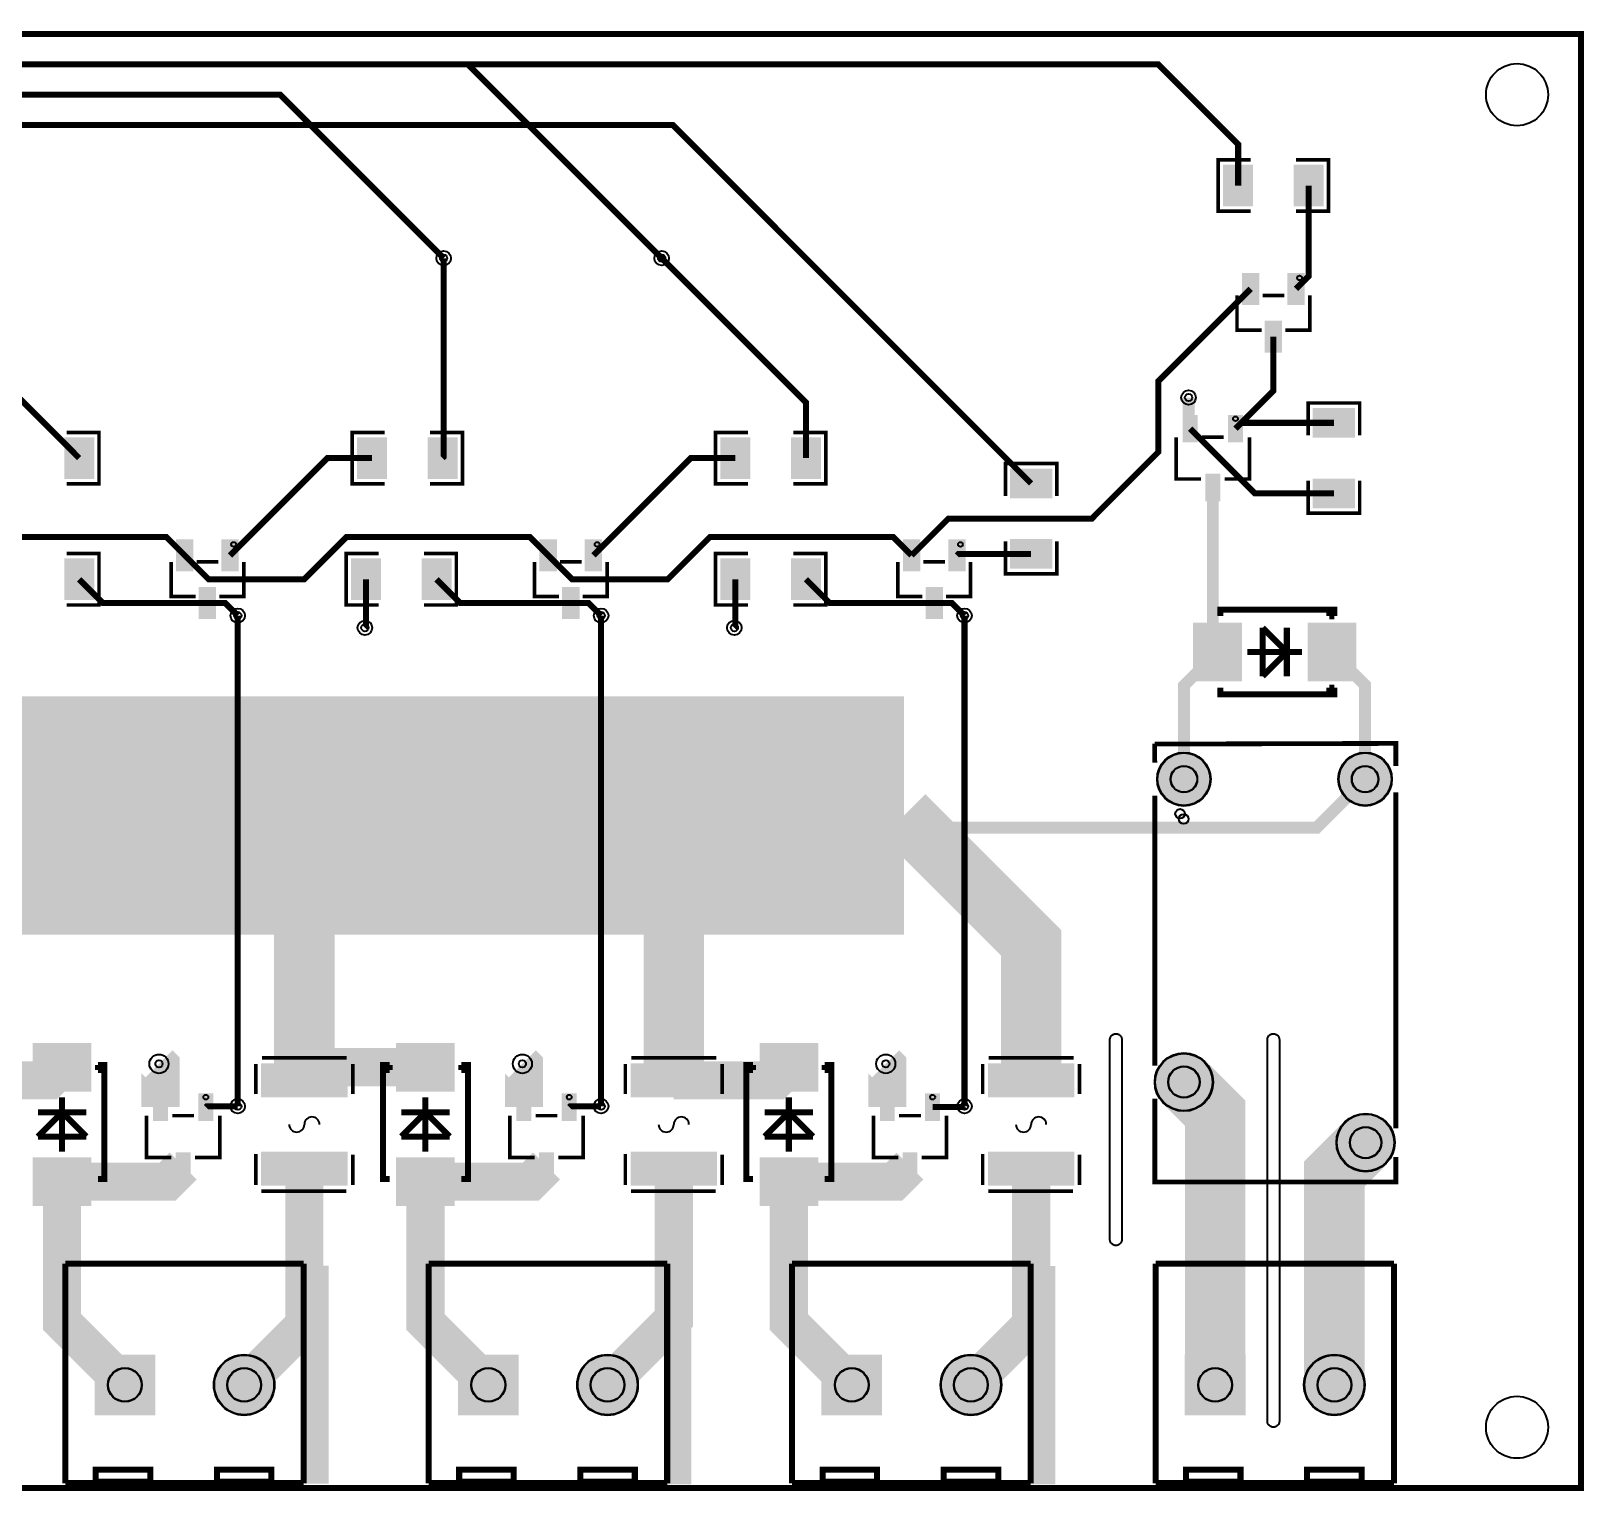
# Model space of a CAD drawing. Header units: millimetres. Extents: x -33 to 117, y -16 to 45.
# Drawn here: x 52.3 to 117.4, y -16.1 to 45.1 of the extents above; entities that cross this region are included whole.
import ezdxf

# ---------------------------------------------------------------- set-up
doc = ezdxf.new("R2010")
doc.units = ezdxf.units.MM
for name, color, linetype, true_color in [('BoardOutLine', 7, 'Continuous', 0xff00ff), ('BottomLayer', 7, 'Continuous', 0x0000ff), ('BottomSolderMaskLayer', 7, 'Continuous', 0xaa00ff), ('Document', 7, 'Continuous', 0xffffff), ('Hole', 7, 'Continuous', 0x222222), ('Multi-Layer', 7, 'Continuous', 0xc0c0c0), ('TopLayer', 7, 'Continuous', 0xff0000), ('TopPasteMaskLayer', 7, 'Continuous', 0x808080), ('TopSilkLayer', 7, 'Continuous', 0xffcc00), ('TopSolderMaskLayer', 7, 'Continuous', 0x800080)]:
    doc.layers.add(name, color=color, linetype=linetype, true_color=true_color)

msp = doc.modelspace()

# ---------------------------------------------------------------- hatches: boundary and pattern name
at = {"layer": 'BottomSolderMaskLayer'}
for points in [[(99.516, 13.716, 1), (101.767, 13.716, 1)], [(107.116, 13.716, 1), (109.366, 13.716, 1)], [(99.416, 1.016, 1), (101.867, 1.016, 1)], [(107.036, -1.524, 1), (109.487, -1.524, 1)], [(54.956, -10.409), (57.507, -10.409), (57.507, -12.959), (54.956, -12.959)], [(59.956, -11.684, 1), (62.507, -11.684, 1)], [(70.196, -10.409), (72.747, -10.409), (72.747, -12.959), (70.196, -12.959)], [(75.196, -11.684, 1), (77.747, -11.684, 1)], [(85.436, -10.409), (87.987, -10.409), (87.987, -12.959), (85.436, -12.959)], [(90.436, -11.684, 1), (92.987, -11.684, 1)], [(100.676, -10.409), (103.227, -10.409), (103.227, -12.96), (100.676, -12.96)], [(105.676, -11.684, 1), (108.227, -11.684, 1)]]:
    msp.add_hatch(color=256, dxfattribs=at).paths.add_polyline_path(points)
at = {"layer": 'Document'}
for points in [[(102.272, 19.551), (102.272, 18.535), (102.018, 18.535), (102.018, 19.551)], [(102.666, 18.923), (101.65, 18.923), (101.65, 19.177), (102.666, 19.177)], [(107.298, 18.93), (106.282, 18.93), (106.282, 19.184), (107.298, 19.184)], [(53.714, 2.085), (53.714, 1.069), (53.46, 1.069), (53.46, 2.085)], [(68.954, 2.085), (68.954, 1.069), (68.7, 1.069), (68.7, 2.085)], [(84.194, 2.085), (84.194, 1.069), (83.94, 1.069), (83.94, 2.085)], [(53.721, -2.547), (53.721, -3.563), (53.467, -3.563), (53.467, -2.547)], [(68.961, -2.547), (68.961, -3.563), (68.707, -3.563), (68.707, -2.547)], [(84.201, -2.547), (84.201, -3.563), (83.947, -3.563), (83.947, -2.547)], [(53.093, -2.941), (54.109, -2.941), (54.109, -3.195), (53.093, -3.195)], [(68.333, -2.941), (69.349, -2.941), (69.349, -3.195), (68.333, -3.195)], [(83.573, -2.941), (84.589, -2.941), (84.589, -3.195), (83.573, -3.195)]]:
    msp.add_hatch(color=256, dxfattribs=at).paths.add_polyline_path(points)
at = {"layer": 'Multi-Layer'}
for points in [[(99.541, 13.716, 1), (101.741, 13.716, 1)], [(107.141, 13.716, 1), (109.341, 13.716, 1)], [(99.441, 1.016, 1), (101.841, 1.016, 1)], [(107.061, -1.524, 1), (109.461, -1.524, 1)], [(54.981, -10.434), (57.481, -10.434), (57.481, -12.934), (54.981, -12.934)], [(59.981, -11.684, 1), (62.481, -11.684, 1)], [(70.221, -10.434), (72.721, -10.434), (72.721, -12.934), (70.221, -12.934)], [(75.221, -11.684, 1), (77.721, -11.684, 1)], [(85.461, -10.434), (87.961, -10.434), (87.961, -12.934), (85.461, -12.934)], [(90.461, -11.684, 1), (92.961, -11.684, 1)], [(100.702, -10.434), (103.202, -10.434), (103.202, -12.934), (100.702, -12.934)], [(105.702, -11.684, 1), (108.202, -11.684, 1)]]:
    msp.add_hatch(color=256, dxfattribs=at).paths.add_polyline_path(points)
at = {"layer": 'TopLayer'}
for points in [[(103.519, 37.757), (103.519, 39.458), (102.311, 39.458), (102.311, 37.757)], [(105.269, 37.757), (105.269, 39.458), (106.477, 39.458), (106.477, 37.757)], [(103.094, 33.649), (103.094, 34.899), (103.794, 34.899), (103.794, 33.649)], [(104.994, 33.649), (104.994, 34.899), (105.694, 34.899), (105.694, 33.649)], [(104.044, 31.649), (104.044, 32.899), (104.744, 32.899), (104.744, 31.649)], [(100.604, 27.878), (100.604, 28.948), (101.204, 28.948), (101.204, 27.878)], [(102.504, 27.878), (102.504, 28.948), (103.104, 28.948), (103.104, 27.878)], [(107.785, 28.053), (106.084, 28.053), (106.084, 29.261), (107.785, 29.261)], [(53.707, 28.028), (53.707, 26.327), (54.915, 26.327), (54.915, 28.028)], [(67.197, 28.028), (67.197, 26.327), (65.989, 26.327), (65.989, 28.028)], [(68.947, 28.028), (68.947, 26.327), (70.155, 26.327), (70.155, 28.028)], [(82.437, 28.028), (82.437, 26.327), (81.229, 26.327), (81.229, 28.028)], [(84.187, 28.028), (84.187, 26.327), (85.395, 26.327), (85.395, 28.028)], [(93.384, 25.513), (95.085, 25.513), (95.085, 26.721), (93.384, 26.721)], [(101.554, 25.408), (101.554, 26.478), (102.154, 26.478), (102.154, 25.408)], [(107.785, 26.303), (106.084, 26.303), (106.084, 25.095), (107.785, 25.095)], [(58.39, 22.473), (58.39, 23.723), (59.09, 23.723), (59.09, 22.473)], [(60.29, 22.473), (60.29, 23.723), (60.99, 23.723), (60.99, 22.473)], [(73.63, 22.473), (73.63, 23.723), (74.33, 23.723), (74.33, 22.473)], [(75.53, 22.473), (75.53, 23.723), (76.23, 23.723), (76.23, 22.473)], [(88.87, 22.473), (88.87, 23.723), (89.57, 23.723), (89.57, 22.473)], [(90.77, 22.473), (90.77, 23.723), (91.47, 23.723), (91.47, 22.473)], [(93.384, 23.763), (95.085, 23.763), (95.085, 22.555), (93.384, 22.555)], [(53.707, 21.247), (53.707, 22.948), (54.915, 22.948), (54.915, 21.247)], [(66.943, 21.247), (66.943, 22.948), (65.735, 22.948), (65.735, 21.247)], [(68.693, 21.247), (68.693, 22.948), (69.901, 22.948), (69.901, 21.247)], [(82.437, 21.247), (82.437, 22.948), (81.229, 22.948), (81.229, 21.247)], [(84.187, 21.247), (84.187, 22.948), (85.395, 22.948), (85.395, 21.247)], [(59.34, 20.473), (59.34, 21.723), (60.04, 21.723), (60.04, 20.473)], [(74.58, 20.473), (74.58, 21.723), (75.28, 21.723), (75.28, 20.473)], [(89.82, 20.473), (89.82, 21.723), (90.52, 21.723), (90.52, 20.473)], [(103.051, 17.85), (101.051, 17.85), (101.051, 20.25), (103.051, 20.25)], [(107.851, 17.85), (105.851, 17.85), (105.851, 20.25), (107.851, 20.25)], [(54.794, 2.638), (54.794, 0.638), (52.394, 0.638), (52.394, 2.638)], [(70.034, 2.638), (70.034, 0.638), (67.634, 0.638), (67.634, 2.638)], [(85.274, 2.638), (85.274, 0.638), (82.874, 0.638), (82.874, 2.638)], [(65.504, 0.388), (62.004, 0.388), (62.004, 1.795), (65.504, 1.795)], [(80.998, 0.388), (77.498, 0.388), (77.498, 1.795), (80.998, 1.795)], [(95.984, 0.388), (92.484, 0.388), (92.484, 1.795), (95.984, 1.795)], [(57.424, -0.57), (57.424, 0.5), (58.024, 0.5), (58.024, -0.57)], [(59.324, -0.57), (59.324, 0.5), (59.924, 0.5), (59.924, -0.57)], [(72.664, -0.57), (72.664, 0.5), (73.264, 0.5), (73.264, -0.57)], [(74.564, -0.57), (74.564, 0.5), (75.164, 0.5), (75.164, -0.57)], [(87.904, -0.57), (87.904, 0.5), (88.504, 0.5), (88.504, -0.57)], [(89.804, -0.57), (89.804, 0.5), (90.404, 0.5), (90.404, -0.57)], [(65.504, -1.912), (62.004, -1.912), (62.004, -3.319), (65.504, -3.319)], [(80.998, -1.912), (77.498, -1.912), (77.498, -3.319), (80.998, -3.319)], [(95.984, -1.912), (92.484, -1.912), (92.484, -3.319), (95.984, -3.319)], [(54.794, -2.162), (54.794, -4.162), (52.394, -4.162), (52.394, -2.162)], [(58.374, -3.04), (58.374, -1.97), (58.974, -1.97), (58.974, -3.04)], [(70.034, -2.162), (70.034, -4.162), (67.634, -4.162), (67.634, -2.162)], [(73.614, -3.04), (73.614, -1.97), (74.214, -1.97), (74.214, -3.04)], [(85.274, -2.162), (85.274, -4.162), (82.874, -4.162), (82.874, -2.162)], [(88.854, -3.04), (88.854, -1.97), (89.454, -1.97), (89.454, -3.04)]]:
    msp.add_hatch(color=256, dxfattribs=at).paths.add_polyline_path(points)
at = {"layer": 'TopPasteMaskLayer'}
for points in [[(103.519, 37.857), (103.519, 38.219), (103.419, 38.319), (103.208, 38.319), (103.108, 38.419), (103.108, 38.797), (103.208, 38.897), (103.419, 38.897), (103.519, 38.997), (103.519, 39.358), (103.419, 39.458), (102.411, 39.458), (102.311, 39.358), (102.311, 37.857), (102.411, 37.757), (103.419, 37.757)], [(105.269, 37.857), (105.269, 38.219), (105.369, 38.319), (105.58, 38.319), (105.68, 38.419), (105.68, 38.797), (105.58, 38.897), (105.369, 38.897), (105.269, 38.997), (105.269, 39.358), (105.369, 39.458), (106.377, 39.458), (106.477, 39.358), (106.477, 37.857), (106.377, 37.757), (105.369, 37.757)], [(103.094, 33.649), (103.094, 34.899), (103.794, 34.899), (103.794, 33.649)], [(104.994, 33.649), (104.994, 34.899), (105.694, 34.899), (105.694, 33.649)], [(104.044, 31.649), (104.044, 32.899), (104.744, 32.899), (104.744, 31.649)], [(100.604, 27.878), (100.604, 28.948), (101.204, 28.948), (101.204, 27.878)], [(102.504, 27.878), (102.504, 28.948), (103.104, 28.948), (103.104, 27.878)], [(107.685, 28.053), (107.323, 28.053), (107.223, 28.153), (107.223, 28.364), (107.123, 28.464), (106.745, 28.464), (106.645, 28.364), (106.645, 28.153), (106.545, 28.053), (106.184, 28.053), (106.084, 28.153), (106.084, 29.161), (106.184, 29.261), (107.685, 29.261), (107.785, 29.161), (107.785, 28.153)], [(53.707, 27.928), (53.707, 27.567), (53.807, 27.467), (54.018, 27.467), (54.118, 27.367), (54.118, 26.989), (54.018, 26.889), (53.807, 26.889), (53.707, 26.789), (53.707, 26.427), (53.807, 26.327), (54.815, 26.327), (54.915, 26.427), (54.915, 27.928), (54.815, 28.028), (53.807, 28.028)], [(67.197, 27.928), (67.197, 27.567), (67.097, 27.467), (66.886, 27.467), (66.786, 27.367), (66.786, 26.989), (66.886, 26.889), (67.097, 26.889), (67.197, 26.789), (67.197, 26.427), (67.097, 26.327), (66.089, 26.327), (65.989, 26.427), (65.989, 27.928), (66.089, 28.028), (67.097, 28.028)], [(68.947, 27.928), (68.947, 27.567), (69.047, 27.467), (69.258, 27.467), (69.358, 27.367), (69.358, 26.989), (69.258, 26.889), (69.047, 26.889), (68.947, 26.789), (68.947, 26.427), (69.047, 26.327), (70.055, 26.327), (70.155, 26.427), (70.155, 27.928), (70.055, 28.028), (69.047, 28.028)], [(82.437, 27.928), (82.437, 27.567), (82.337, 27.467), (82.126, 27.467), (82.026, 27.367), (82.026, 26.989), (82.126, 26.889), (82.337, 26.889), (82.437, 26.789), (82.437, 26.427), (82.337, 26.327), (81.329, 26.327), (81.229, 26.427), (81.229, 27.928), (81.329, 28.028), (82.337, 28.028)], [(84.187, 27.928), (84.187, 27.567), (84.287, 27.467), (84.498, 27.467), (84.598, 27.367), (84.598, 26.989), (84.498, 26.889), (84.287, 26.889), (84.187, 26.789), (84.187, 26.427), (84.287, 26.327), (85.295, 26.327), (85.395, 26.427), (85.395, 27.928), (85.295, 28.028), (84.287, 28.028)], [(93.484, 25.513), (93.845, 25.513), (93.945, 25.613), (93.945, 25.824), (94.045, 25.924), (94.423, 25.924), (94.523, 25.824), (94.523, 25.613), (94.623, 25.513), (94.985, 25.513), (95.085, 25.613), (95.085, 26.621), (94.985, 26.721), (93.484, 26.721), (93.384, 26.621), (93.384, 25.613)], [(101.554, 25.408), (101.554, 26.478), (102.154, 26.478), (102.154, 25.408)], [(107.685, 26.303), (107.323, 26.303), (107.223, 26.203), (107.223, 25.992), (107.123, 25.892), (106.745, 25.892), (106.645, 25.992), (106.645, 26.203), (106.545, 26.303), (106.184, 26.303), (106.084, 26.203), (106.084, 25.195), (106.184, 25.095), (107.685, 25.095), (107.785, 25.195), (107.785, 26.203)], [(58.39, 22.473), (58.39, 23.723), (59.09, 23.723), (59.09, 22.473)], [(60.29, 22.473), (60.29, 23.723), (60.99, 23.723), (60.99, 22.473)], [(73.63, 22.473), (73.63, 23.723), (74.33, 23.723), (74.33, 22.473)], [(75.53, 22.473), (75.53, 23.723), (76.23, 23.723), (76.23, 22.473)], [(88.87, 22.473), (88.87, 23.723), (89.57, 23.723), (89.57, 22.473)], [(90.77, 22.473), (90.77, 23.723), (91.47, 23.723), (91.47, 22.473)], [(93.484, 23.763), (93.845, 23.763), (93.945, 23.663), (93.945, 23.452), (94.045, 23.352), (94.423, 23.352), (94.523, 23.452), (94.523, 23.663), (94.623, 23.763), (94.985, 23.763), (95.085, 23.663), (95.085, 22.655), (94.985, 22.555), (93.484, 22.555), (93.384, 22.655), (93.384, 23.663)], [(53.707, 21.347), (53.707, 21.709), (53.807, 21.809), (54.018, 21.809), (54.118, 21.909), (54.118, 22.287), (54.018, 22.387), (53.807, 22.387), (53.707, 22.487), (53.707, 22.848), (53.807, 22.948), (54.815, 22.948), (54.915, 22.848), (54.915, 21.347), (54.815, 21.247), (53.807, 21.247)], [(66.943, 21.347), (66.943, 21.709), (66.843, 21.809), (66.632, 21.809), (66.532, 21.909), (66.532, 22.287), (66.632, 22.387), (66.843, 22.387), (66.943, 22.487), (66.943, 22.848), (66.843, 22.948), (65.835, 22.948), (65.735, 22.848), (65.735, 21.347), (65.835, 21.247), (66.843, 21.247)], [(68.693, 21.347), (68.693, 21.709), (68.793, 21.809), (69.004, 21.809), (69.104, 21.909), (69.104, 22.287), (69.004, 22.387), (68.793, 22.387), (68.693, 22.487), (68.693, 22.848), (68.793, 22.948), (69.801, 22.948), (69.901, 22.848), (69.901, 21.347), (69.801, 21.247), (68.793, 21.247)], [(82.437, 21.347), (82.437, 21.709), (82.337, 21.809), (82.126, 21.809), (82.026, 21.909), (82.026, 22.287), (82.126, 22.387), (82.337, 22.387), (82.437, 22.487), (82.437, 22.848), (82.337, 22.948), (81.329, 22.948), (81.229, 22.848), (81.229, 21.347), (81.329, 21.247), (82.337, 21.247)], [(84.187, 21.347), (84.187, 21.709), (84.287, 21.809), (84.498, 21.809), (84.598, 21.909), (84.598, 22.287), (84.498, 22.387), (84.287, 22.387), (84.187, 22.487), (84.187, 22.848), (84.287, 22.948), (85.295, 22.948), (85.395, 22.848), (85.395, 21.347), (85.295, 21.247), (84.287, 21.247)], [(59.34, 20.473), (59.34, 21.723), (60.04, 21.723), (60.04, 20.473)], [(74.58, 20.473), (74.58, 21.723), (75.28, 21.723), (75.28, 20.473)], [(89.82, 20.473), (89.82, 21.723), (90.52, 21.723), (90.52, 20.473)], [(103.051, 17.85), (101.051, 17.85), (101.051, 20.25), (103.051, 20.25)], [(107.851, 17.85), (105.851, 17.85), (105.851, 20.25), (107.851, 20.25)], [(54.794, 2.638), (54.794, 0.638), (52.394, 0.638), (52.394, 2.638)], [(70.034, 2.638), (70.034, 0.638), (67.634, 0.638), (67.634, 2.638)], [(85.274, 2.638), (85.274, 0.638), (82.874, 0.638), (82.874, 2.638)], [(65.404, 0.388), (64.449, 0.388), (64.349, 0.488), (64.349, 0.766), (64.249, 0.866), (63.259, 0.866), (63.159, 0.766), (63.159, 0.488), (63.059, 0.388), (62.104, 0.388), (62.004, 0.488), (62.004, 1.695), (62.104, 1.795), (65.404, 1.795), (65.504, 1.695), (65.504, 0.488)], [(80.898, 0.388), (79.943, 0.388), (79.843, 0.488), (79.843, 0.766), (79.743, 0.866), (78.753, 0.866), (78.653, 0.766), (78.653, 0.488), (78.553, 0.388), (77.598, 0.388), (77.498, 0.488), (77.498, 1.695), (77.598, 1.795), (80.898, 1.795), (80.998, 1.695), (80.998, 0.488)], [(95.884, 0.388), (94.929, 0.388), (94.829, 0.488), (94.829, 0.766), (94.729, 0.866), (93.739, 0.866), (93.639, 0.766), (93.639, 0.488), (93.539, 0.388), (92.584, 0.388), (92.484, 0.488), (92.484, 1.695), (92.584, 1.795), (95.884, 1.795), (95.984, 1.695), (95.984, 0.488)], [(57.424, -0.57), (57.424, 0.5), (58.024, 0.5), (58.024, -0.57)], [(59.324, -0.57), (59.324, 0.5), (59.924, 0.5), (59.924, -0.57)], [(72.664, -0.57), (72.664, 0.5), (73.264, 0.5), (73.264, -0.57)], [(74.564, -0.57), (74.564, 0.5), (75.164, 0.5), (75.164, -0.57)], [(87.904, -0.57), (87.904, 0.5), (88.504, 0.5), (88.504, -0.57)], [(89.804, -0.57), (89.804, 0.5), (90.404, 0.5), (90.404, -0.57)], [(65.404, -1.912), (64.449, -1.912), (64.349, -2.012), (64.349, -2.29), (64.249, -2.39), (63.259, -2.39), (63.159, -2.29), (63.159, -2.012), (63.059, -1.912), (62.104, -1.912), (62.004, -2.012), (62.004, -3.219), (62.104, -3.319), (65.404, -3.319), (65.504, -3.219), (65.504, -2.012)], [(80.898, -1.912), (79.943, -1.912), (79.843, -2.012), (79.843, -2.29), (79.743, -2.39), (78.753, -2.39), (78.653, -2.29), (78.653, -2.012), (78.553, -1.912), (77.598, -1.912), (77.498, -2.012), (77.498, -3.219), (77.598, -3.319), (80.898, -3.319), (80.998, -3.219), (80.998, -2.012)], [(95.884, -1.912), (94.929, -1.912), (94.829, -2.012), (94.829, -2.29), (94.729, -2.39), (93.739, -2.39), (93.639, -2.29), (93.639, -2.012), (93.539, -1.912), (92.584, -1.912), (92.484, -2.012), (92.484, -3.219), (92.584, -3.319), (95.884, -3.319), (95.984, -3.219), (95.984, -2.012)], [(54.794, -2.162), (54.794, -4.162), (52.394, -4.162), (52.394, -2.162)], [(58.374, -3.04), (58.374, -1.97), (58.974, -1.97), (58.974, -3.04)], [(70.034, -2.162), (70.034, -4.162), (67.634, -4.162), (67.634, -2.162)], [(73.614, -3.04), (73.614, -1.97), (74.214, -1.97), (74.214, -3.04)], [(85.274, -2.162), (85.274, -4.162), (82.874, -4.162), (82.874, -2.162)], [(88.854, -3.04), (88.854, -1.97), (89.454, -1.97), (89.454, -3.04)]]:
    msp.add_hatch(color=256, dxfattribs=at).paths.add_polyline_path(points)
at = {"layer": 'TopSilkLayer'}
for points in [[(63.754, -6.678), (64.77, -6.678), (64.77, -15.822), (63.754, -15.822), (63.754, -6.678)], [(78.971, -6.704), (79.987, -6.704), (79.987, -15.848), (78.971, -15.848), (78.971, -6.704)], [(94.234, -6.704), (95.25, -6.704), (95.25, -15.848), (94.234, -15.848), (94.234, -6.704)]]:
    msp.add_hatch(color=256, dxfattribs=at).paths.add_polyline_path(points)
at = {"layer": 'TopSolderMaskLayer'}
for points in [[(103.544, 37.732), (103.544, 39.484), (102.286, 39.484), (102.286, 37.732)], [(105.244, 37.732), (105.244, 39.484), (106.502, 39.484), (106.502, 37.732)], [(103.08, 33.604), (103.08, 34.944), (103.808, 34.944), (103.808, 33.604)], [(104.98, 33.604), (104.98, 34.944), (105.708, 34.944), (105.708, 33.604)], [(104.03, 31.604), (104.03, 32.944), (104.758, 32.944), (104.758, 31.604)], [(100.59, 27.833), (100.59, 28.993), (101.218, 28.993), (101.218, 27.833)], [(102.49, 27.833), (102.49, 28.993), (103.118, 28.993), (103.118, 27.833)], [(107.82, 28.035), (106.048, 28.035), (106.048, 29.279), (107.82, 29.279)], [(53.682, 28.054), (53.682, 26.302), (54.94, 26.302), (54.94, 28.054)], [(67.222, 28.054), (67.222, 26.302), (65.964, 26.302), (65.964, 28.054)], [(68.922, 28.054), (68.922, 26.302), (70.18, 26.302), (70.18, 28.054)], [(82.462, 28.054), (82.462, 26.302), (81.204, 26.302), (81.204, 28.054)], [(84.162, 28.054), (84.162, 26.302), (85.42, 26.302), (85.42, 28.054)], [(93.348, 25.495), (95.12, 25.495), (95.12, 26.739), (93.348, 26.739)], [(101.54, 25.363), (101.54, 26.523), (102.168, 26.523), (102.168, 25.363)], [(107.82, 26.321), (106.048, 26.321), (106.048, 25.077), (107.82, 25.077)], [(58.376, 22.428), (58.376, 23.768), (59.104, 23.768), (59.104, 22.428)], [(60.276, 22.428), (60.276, 23.768), (61.004, 23.768), (61.004, 22.428)], [(73.616, 22.428), (73.616, 23.768), (74.344, 23.768), (74.344, 22.428)], [(75.516, 22.428), (75.516, 23.768), (76.244, 23.768), (76.244, 22.428)], [(88.856, 22.428), (88.856, 23.768), (89.584, 23.768), (89.584, 22.428)], [(90.756, 22.428), (90.756, 23.768), (91.484, 23.768), (91.484, 22.428)], [(93.348, 23.781), (95.12, 23.781), (95.12, 22.537), (93.348, 22.537)], [(53.682, 21.222), (53.682, 22.974), (54.94, 22.974), (54.94, 21.222)], [(66.968, 21.222), (66.968, 22.974), (65.71, 22.974), (65.71, 21.222)], [(68.668, 21.222), (68.668, 22.974), (69.926, 22.974), (69.926, 21.222)], [(82.462, 21.222), (82.462, 22.974), (81.204, 22.974), (81.204, 21.222)], [(84.162, 21.222), (84.162, 22.974), (85.42, 22.974), (85.42, 21.222)], [(59.326, 20.428), (59.326, 21.768), (60.054, 21.768), (60.054, 20.428)], [(74.566, 20.428), (74.566, 21.768), (75.294, 21.768), (75.294, 20.428)], [(89.806, 20.428), (89.806, 21.768), (90.534, 21.768), (90.534, 20.428)], [(103.077, 17.824), (101.026, 17.824), (101.026, 20.275), (103.077, 20.275)], [(107.877, 17.824), (105.826, 17.824), (105.826, 20.275), (107.877, 20.275)], [(99.516, 13.716, 1), (101.767, 13.716, 1)], [(107.116, 13.716, 1), (109.366, 13.716, 1)], [(54.825, 2.659), (54.825, 0.617), (52.364, 0.617), (52.364, 2.659)], [(70.065, 2.659), (70.065, 0.617), (67.604, 0.617), (67.604, 2.659)], [(85.305, 2.659), (85.305, 0.617), (82.844, 0.617), (82.844, 2.659)], [(99.416, 1.016, 1), (101.867, 1.016, 1)], [(65.567, 0.378), (61.941, 0.378), (61.941, 1.805), (65.567, 1.805)], [(81.061, 0.378), (77.435, 0.378), (77.435, 1.805), (81.061, 1.805)], [(96.047, 0.378), (92.421, 0.378), (92.421, 1.805), (96.047, 1.805)], [(57.41, -0.615), (57.41, 0.545), (58.038, 0.545), (58.038, -0.615)], [(59.31, -0.615), (59.31, 0.545), (59.938, 0.545), (59.938, -0.615)], [(72.65, -0.615), (72.65, 0.545), (73.278, 0.545), (73.278, -0.615)], [(74.55, -0.615), (74.55, 0.545), (75.178, 0.545), (75.178, -0.615)], [(87.89, -0.615), (87.89, 0.545), (88.518, 0.545), (88.518, -0.615)], [(89.79, -0.615), (89.79, 0.545), (90.418, 0.545), (90.418, -0.615)], [(107.036, -1.524, 1), (109.487, -1.524, 1)], [(58.36, -3.085), (58.36, -1.925), (58.988, -1.925), (58.988, -3.085)], [(65.567, -1.902), (61.941, -1.902), (61.941, -3.329), (65.567, -3.329)], [(73.6, -3.085), (73.6, -1.925), (74.228, -1.925), (74.228, -3.085)], [(81.061, -1.902), (77.435, -1.902), (77.435, -3.329), (81.061, -3.329)], [(88.84, -3.085), (88.84, -1.925), (89.468, -1.925), (89.468, -3.085)], [(96.047, -1.902), (92.421, -1.902), (92.421, -3.329), (96.047, -3.329)], [(54.825, -2.141), (54.825, -4.183), (52.364, -4.183), (52.364, -2.141)], [(70.065, -2.141), (70.065, -4.183), (67.604, -4.183), (67.604, -2.141)], [(85.305, -2.141), (85.305, -4.183), (82.844, -4.183), (82.844, -2.141)], [(54.956, -10.409), (57.507, -10.409), (57.507, -12.959), (54.956, -12.959)], [(59.956, -11.684, 1), (62.507, -11.684, 1)], [(70.196, -10.409), (72.747, -10.409), (72.747, -12.959), (70.196, -12.959)], [(75.196, -11.684, 1), (77.747, -11.684, 1)], [(85.436, -10.409), (87.987, -10.409), (87.987, -12.959), (85.436, -12.959)], [(90.436, -11.684, 1), (92.987, -11.684, 1)], [(100.676, -10.409), (103.227, -10.409), (103.227, -12.96), (100.676, -12.96)], [(105.676, -11.684, 1), (108.227, -11.684, 1)]]:
    msp.add_hatch(color=256, dxfattribs=at).paths.add_polyline_path(points)

# ---------------------------------------------------------------- linework, layer by layer
at = {"layer": 'BoardOutLine', "const_width": 0.254}
msp.add_lwpolyline([(-32.709, 44.958), (117.291, 44.958), (117.291, -16.002), (-32.709, -16.002), (-32.709, 44.958)], close=True, dxfattribs=at)
at = {"layer": 'BottomLayer', "const_width": 0.254}
for points in [[(48.768, 42.418), (50.038, 43.688), (53.34, 43.688)], [(78.74, 35.56), (70.612, 43.688), (53.34, 43.688)], [(69.596, 35.56), (62.738, 42.418), (51.308, 42.418)], [(60.96, 0), (60.96, 20.574)], [(76.2, 0), (76.2, 20.574)], [(91.44, 0), (91.44, 20.574)]]:
    msp.add_lwpolyline(points, dxfattribs=at)
at = {"layer": 'BottomSolderMaskLayer'}
for centre, radius in [((100.641, 13.716), 1.125), ((108.241, 13.716), 1.125), ((100.641, 13.716), 0.563), ((108.241, 13.716), 0.563), ((100.641, 1.016), 1.225), ((100.641, 1.016), 0.664), ((108.261, -1.524), 1.225), ((108.261, -1.524), 0.664), ((61.231, -11.684), 1.275), ((76.471, -11.684), 1.275), ((91.711, -11.684), 1.275), ((106.952, -11.684), 1.275), ((56.231, -11.684), 0.714), ((61.231, -11.684), 0.714), ((71.471, -11.684), 0.714), ((76.471, -11.684), 0.714), ((86.711, -11.684), 0.714), ((91.711, -11.684), 0.714), ((101.952, -11.684), 0.714), ((106.952, -11.684), 0.714)]:
    msp.add_circle(centre, radius, dxfattribs=at)
at = {"layer": 'Document'}
for centre, radius in [((105.494, 34.734), 0.1), ((102.804, 28.829), 0.1), ((60.79, 23.558), 0.1), ((76.03, 23.558), 0.1), ((91.27, 23.558), 0.1), ((100.481, 12.266), 0.2), ((59.624, 0.381), 0.1), ((74.864, 0.381), 0.1), ((90.104, 0.381), 0.1)]:
    msp.add_circle(centre, radius, dxfattribs=at)
at = {"layer": 'Hole'}
for centre in [(69.596, 35.56), (78.74, 35.56), (100.838, 29.718), (60.96, 20.574), (66.294, 20.066), (76.2, 20.574), (81.788, 20.066), (91.44, 20.574), (57.658, 1.778), (72.898, 1.778), (88.138, 1.778), (60.96, 0), (76.2, 0), (91.44, 0)]:
    msp.add_circle(centre, 0.152, dxfattribs=at)
at = {"layer": 'Multi-Layer'}
for points in [[(98.04, 2.794), (98.04, -5.588), (98.039, -5.611), (98.035, -5.634), (98.03, -5.656), (98.023, -5.678), (98.013, -5.699), (98.002, -5.719), (97.989, -5.738), (97.974, -5.755), (97.958, -5.772), (97.94, -5.786), (97.921, -5.799), (97.901, -5.81), (97.88, -5.819), (97.858, -5.827), (97.836, -5.832), (97.813, -5.835), (97.79, -5.836), (97.767, -5.835), (97.744, -5.832), (97.722, -5.827), (97.7, -5.819), (97.679, -5.81), (97.659, -5.799), (97.64, -5.786), (97.622, -5.772), (97.606, -5.755), (97.591, -5.738), (97.578, -5.719), (97.567, -5.699), (97.557, -5.678), (97.55, -5.656), (97.545, -5.634), (97.541, -5.611), (97.54, -5.588), (97.54, 2.794), (97.541, 2.817), (97.545, 2.84), (97.55, 2.862), (97.557, 2.884), (97.567, 2.905), (97.578, 2.925), (97.591, 2.944), (97.606, 2.961), (97.622, 2.978), (97.64, 2.992), (97.659, 3.005), (97.679, 3.016), (97.7, 3.026), (97.722, 3.033), (97.744, 3.038), (97.767, 3.041), (97.79, 3.042), (97.813, 3.041), (97.836, 3.038), (97.858, 3.033), (97.88, 3.026), (97.901, 3.016), (97.921, 3.005), (97.94, 2.992), (97.958, 2.978), (97.974, 2.961), (97.989, 2.944), (98.002, 2.925), (98.013, 2.905), (98.023, 2.884), (98.03, 2.862), (98.035, 2.84), (98.039, 2.817), (98.04, 2.794)], [(104.644, 2.794), (104.644, -13.208), (104.643, -13.231), (104.639, -13.254), (104.634, -13.276), (104.627, -13.298), (104.617, -13.319), (104.606, -13.339), (104.593, -13.358), (104.578, -13.375), (104.562, -13.392), (104.544, -13.406), (104.525, -13.419), (104.505, -13.43), (104.484, -13.44), (104.462, -13.447), (104.44, -13.452), (104.417, -13.455), (104.394, -13.456), (104.371, -13.455), (104.348, -13.452), (104.326, -13.447), (104.304, -13.44), (104.283, -13.43), (104.263, -13.419), (104.244, -13.406), (104.226, -13.392), (104.21, -13.375), (104.195, -13.358), (104.182, -13.339), (104.171, -13.319), (104.161, -13.298), (104.154, -13.276), (104.149, -13.254), (104.145, -13.231), (104.144, -13.208), (104.144, 2.794), (104.145, 2.817), (104.149, 2.84), (104.154, 2.862), (104.161, 2.884), (104.171, 2.905), (104.182, 2.925), (104.195, 2.944), (104.21, 2.961), (104.226, 2.978), (104.244, 2.992), (104.263, 3.005), (104.283, 3.016), (104.304, 3.025), (104.326, 3.033), (104.348, 3.038), (104.371, 3.041), (104.394, 3.042), (104.417, 3.041), (104.44, 3.038), (104.462, 3.033), (104.484, 3.025), (104.505, 3.016), (104.525, 3.005), (104.544, 2.992), (104.562, 2.978), (104.578, 2.961), (104.593, 2.944), (104.606, 2.925), (104.617, 2.905), (104.627, 2.884), (104.634, 2.862), (104.639, 2.84), (104.643, 2.817), (104.644, 2.794)]]:
    msp.add_lwpolyline(points, close=True, dxfattribs=at)
for centre, radius in [((114.611, 42.418), 1.3), ((69.596, 35.56), 0.305), ((78.74, 35.56), 0.305), ((100.838, 29.718), 0.305), ((60.96, 20.574), 0.305), ((76.2, 20.574), 0.305), ((91.44, 20.574), 0.305), ((66.294, 20.066), 0.305), ((81.788, 20.066), 0.305), ((100.641, 13.716), 1.1), ((108.241, 13.716), 1.1), ((100.641, 13.716), 0.55), ((108.241, 13.716), 0.55), ((57.658, 1.778), 0.4), ((72.898, 1.778), 0.4), ((88.138, 1.778), 0.4), ((100.641, 1.016), 1.2), ((100.641, 1.016), 0.65), ((60.96, 0), 0.305), ((76.2, 0), 0.305), ((91.44, 0), 0.305), ((108.261, -1.524), 1.2), ((108.261, -1.524), 0.65), ((56.231, -11.684), 0.7), ((61.231, -11.684), 1.25), ((61.231, -11.684), 0.7), ((71.471, -11.684), 0.7), ((76.471, -11.684), 1.25), ((76.471, -11.684), 0.7), ((86.711, -11.684), 0.7), ((91.711, -11.684), 1.25), ((91.711, -11.684), 0.7), ((101.952, -11.684), 0.7), ((106.952, -11.684), 1.25), ((106.952, -11.684), 0.7), ((114.611, -13.462), 1.3)]:
    msp.add_circle(centre, radius, dxfattribs=at)
at = {"layer": 'TopLayer'}
for points, const_width in [([(43.688, 42.418), (44.958, 43.688), (99.568, 43.688), (102.916, 40.34), (102.916, 38.608)], 0.254), ([(94.234, 26.116), (79.202, 41.148), (47.244, 41.148), (46.228, 42.164), (46.228, 42.418)], 0.254), ([(105.344, 34.274), (105.873, 34.803), (105.873, 38.608)], 0.254), ([(69.551, 27.178), (69.596, 27.223), (69.596, 35.56)], 0.254), ([(84.79, 27.178), (84.79, 29.51), (78.74, 35.56)], 0.254), ([(54.311, 27.178), (48.768, 32.721), (48.768, 34.798)], 0.254), ([(89.22, 23.099), (90.759, 24.638), (96.774, 24.638), (99.568, 27.432), (99.568, 30.399), (103.444, 34.275)], 0.254), ([(102.804, 28.413), (104.394, 30.003), (104.394, 32.274)], 0.254), ([(100.904, 28.413), (100.838, 28.479), (100.838, 29.718)], 0.5), ([(102.804, 28.413), (103.048, 28.657), (106.934, 28.657)], 0.254), ([(106.934, 25.699), (103.618, 25.699), (100.904, 28.413)], 0.254), ([(60.64, 23.098), (64.72, 27.178), (66.593, 27.178)], 0.254), ([(75.88, 23.098), (79.96, 27.178), (81.833, 27.178)], 0.254), ([(102.051, 19.05), (101.854, 19.247), (101.854, 25.943)], 0.5), ([(43.5, 23.098), (44.5, 22.098), (48.514, 22.098), (50.292, 23.876), (53.594, 23.876)], 0.254), ([(53.594, 23.876), (57.962, 23.876), (58.74, 23.098)], 0.254), ([(58.74, 23.099), (59.741, 22.098), (63.754, 22.098), (65.532, 23.876), (67.818, 23.876)], 0.254), ([(67.818, 23.876), (73.202, 23.876), (73.98, 23.098)], 0.254), ([(73.98, 23.098), (74.98, 22.098), (78.994, 22.098), (80.772, 23.876), (88.442, 23.876), (89.22, 23.098)], 0.254), ([(91.12, 23.098), (91.181, 23.159), (94.234, 23.159)], 0.254), ([(54.311, 22.098), (55.311, 21.098), (59.69, 21.098)], 0.254), ([(66.294, 20.066), (66.339, 20.111), (66.339, 22.098)], 0.254), ([(69.297, 22.098), (70.297, 21.098), (74.93, 21.098)], 0.254), ([(81.788, 20.066), (81.833, 20.111), (81.833, 22.098)], 0.254), ([(84.791, 22.098), (85.791, 21.098), (90.17, 21.098)], 0.254), ([(60.96, 20.574), (60.436, 21.098), (59.69, 21.098)], 0.254), ([(76.2, 20.574), (75.676, 21.098), (74.93, 21.098)], 0.254), ([(91.44, 20.574), (90.916, 21.098), (90.17, 21.098)], 0.254), ([(102.051, 19.05), (100.641, 17.64), (100.641, 13.716)], 0.5), ([(106.851, 19.05), (108.241, 17.66), (108.241, 13.716)], 0.5), ([(-4.354, 12.192), (88.9, 12.192)], 10), ([(108.24, 13.716), (106.21, 11.684), (88.9, 11.684), (88.9, 12.192)], 0.5), ([(63.754, 1.091), (63.754, 12.192)], 2.54), ([(79.248, 1.091), (79.248, 12.192)], 2.54), ([(94.234, 1.091), (94.234, 6.858), (88.9, 12.192)], 2.54), ([(68.834, 1.638), (63.939, 1.638), (63.754, 1.823)], 1.6), ([(53.594, 1.638), (53.047, 1.091), (48.514, 1.091)], 1.6), ([(57.724, -0.035), (57.724, 1.712), (57.658, 1.778)], 1.6), ([(72.964, -0.035), (72.964, 1.712), (72.898, 1.778)], 1.6), ([(84.074, 1.638), (83.527, 1.091), (79.248, 1.091)], 1.6), ([(88.204, -0.035), (88.204, 1.712), (88.138, 1.778)], 1.6), ([(100.641, 1.016), (101.951, -0.294), (101.951, -11.684)], 2.54), ([(59.624, -0.035), (59.659, 0), (60.96, 0)], 0.254), ([(74.864, -0.035), (74.899, 0), (76.2, 0)], 0.254), ([(91.44, 0), (91.405, -0.035), (90.104, -0.035)], 0.254), ([(108.261, -1.524), (106.951, -2.834), (106.951, -11.684)], 2.54), ([(58.674, -2.505), (58.017, -3.162), (53.594, -3.162)], 1.6), ([(61.231, -11.684), (63.754, -9.161), (63.754, -2.615)], 1.6), ([(73.914, -2.505), (73.257, -3.162), (68.834, -3.162)], 1.6), ([(76.471, -11.684), (79.248, -8.907), (79.248, -2.615)], 1.6), ([(89.154, -2.505), (88.497, -3.162), (84.074, -3.162)], 1.6), ([(91.711, -11.684), (94.234, -9.161), (94.234, -2.615)], 1.6), ([(56.231, -11.684), (53.594, -9.047), (53.594, -3.162)], 1.6), ([(71.471, -11.684), (68.834, -9.047), (68.834, -3.162)], 1.6), ([(86.711, -11.684), (84.074, -9.047), (84.074, -3.162)], 1.6)]:
    msp.add_lwpolyline(points, dxfattribs=dict(at, const_width=const_width))
at = {"layer": 'TopSilkLayer'}
for points, const_width in [([(103.443, 37.529), (102.083, 37.529), (102.083, 39.687), (103.443, 39.687)], 0.152), ([(105.345, 37.529), (106.705, 37.529), (106.705, 39.687), (105.345, 39.687)], 0.152), ([(102.868, 34), (102.868, 32.548), (103.899, 32.548)], 0.152), ([(103.939, 34), (104.849, 34)], 0.152), ([(105.92, 34), (105.92, 32.548), (104.889, 32.548)], 0.152), ([(108.013, 28.129), (108.013, 29.489), (105.855, 29.489), (105.855, 28.129)], 0.152), ([(53.783, 28.257), (55.143, 28.257), (55.143, 26.099), (53.783, 26.099)], 0.152), ([(67.121, 28.257), (65.761, 28.257), (65.761, 26.099), (67.121, 26.099)], 0.152), ([(69.023, 28.257), (70.383, 28.257), (70.383, 26.099), (69.023, 26.099)], 0.152), ([(82.361, 28.257), (81.001, 28.257), (81.001, 26.099), (82.361, 26.099)], 0.152), ([(84.263, 28.257), (85.623, 28.257), (85.623, 26.099), (84.263, 26.099)], 0.152), ([(100.318, 28.054), (100.318, 26.302), (101.359, 26.302)], 0.152), ([(101.399, 28.054), (102.309, 28.054)], 0.152), ([(103.39, 28.054), (103.39, 26.302), (102.349, 26.302)], 0.152), ([(93.155, 25.589), (93.155, 26.949), (95.313, 26.949), (95.313, 25.589)], 0.152), ([(108.013, 26.227), (108.013, 24.867), (105.855, 24.867), (105.855, 26.227)], 0.152), ([(93.155, 23.687), (93.155, 22.327), (95.313, 22.327), (95.313, 23.687)], 0.152), ([(53.783, 21.019), (55.143, 21.019), (55.143, 23.177), (53.783, 23.177)], 0.152), ([(58.164, 22.824), (58.164, 21.372), (59.195, 21.372)], 0.152), ([(59.235, 22.824), (60.145, 22.824)], 0.152), ([(61.216, 22.824), (61.216, 21.372), (60.185, 21.372)], 0.152), ([(66.867, 21.019), (65.507, 21.019), (65.507, 23.177), (66.867, 23.177)], 0.152), ([(68.769, 21.019), (70.129, 21.019), (70.129, 23.177), (68.769, 23.177)], 0.152), ([(73.404, 22.824), (73.404, 21.372), (74.435, 21.372)], 0.152), ([(74.475, 22.824), (75.385, 22.824)], 0.152), ([(76.456, 22.824), (76.456, 21.372), (75.425, 21.372)], 0.152), ([(82.361, 21.019), (81.001, 21.019), (81.001, 23.177), (82.361, 23.177)], 0.152), ([(84.263, 21.019), (85.623, 21.019), (85.623, 23.177), (84.263, 23.177)], 0.152), ([(88.644, 22.824), (88.644, 21.372), (89.675, 21.372)], 0.152), ([(89.715, 22.824), (90.625, 22.824)], 0.152), ([(91.696, 22.824), (91.696, 21.372), (90.665, 21.372)], 0.152), ([(102.165, 20.551), (102.165, 20.828), (106.737, 20.828), (106.737, 20.551)], 0.254), ([(106.948, 20.551), (106.948, 20.828), (106.737, 20.828)], 0.254), ([(103.943, 18.034), (103.943, 20.066)], 0.254), ([(103.943, 18.034), (104.959, 19.05), (103.943, 20.066)], 0.254), ([(104.959, 18.034), (104.959, 20.066)], 0.254), ([(106.947, 20.551), (106.737, 20.551)], 0.254), ([(105.594, 19.05), (103.308, 19.05)], 0.254), ([(106.737, 17.399), (106.737, 17.272), (102.165, 17.272), (102.165, 17.549)], 0.254), ([(106.947, 17.549), (106.737, 17.549)], 0.254), ([(106.737, 17.272), (106.947, 17.272), (106.947, 17.549)], 0.254), ([(106.737, 17.549), (106.737, 17.399)], 0.254), ([(99.411, 15.206), (99.421, 14.409)], 0.2), ([(109.531, 14.266), (109.531, 15.216), (99.421, 15.187)], 0.2), ([(99.421, 13.023), (99.421, 1.709)], 0.2), ([(109.531, -0.928), (109.531, 13.166)], 0.2), ([(61.976, 2.032), (65.532, 2.032)], 0.152), ([(77.47, 2.032), (81.026, 2.032)], 0.152), ([(92.456, 2.032), (96.012, 2.032)], 0.152), ([(55.095, 1.734), (55.095, 1.524)], 0.254), ([(55.372, 1.524), (55.372, 1.734), (55.095, 1.734)], 0.254), ([(55.095, 1.524), (55.245, 1.524)], 0.254), ([(55.245, 1.524), (55.372, 1.524), (55.372, -3.048), (55.095, -3.048)], 0.254), ([(61.722, 1.778), (61.722, 0.508)], 0.152), ([(65.786, 0.508), (65.786, 1.778)], 0.152), ([(67.333, 1.735), (67.056, 1.735), (67.056, 1.524)], 0.254), ([(67.333, -3.048), (67.056, -3.048), (67.056, 1.524), (67.333, 1.524)], 0.254), ([(67.333, 1.734), (67.333, 1.524)], 0.254), ([(70.335, 1.734), (70.335, 1.524)], 0.254), ([(70.612, 1.524), (70.612, 1.734), (70.335, 1.734)], 0.254), ([(70.335, 1.524), (70.485, 1.524)], 0.254), ([(70.485, 1.524), (70.612, 1.524), (70.612, -3.048), (70.335, -3.048)], 0.254), ([(77.216, 1.778), (77.216, 0.508)], 0.152), ([(81.28, 0.508), (81.28, 1.778)], 0.152), ([(82.573, 1.735), (82.296, 1.735), (82.296, 1.524)], 0.254), ([(82.573, -3.048), (82.296, -3.048), (82.296, 1.524), (82.573, 1.524)], 0.254), ([(82.573, 1.734), (82.573, 1.524)], 0.254), ([(85.575, 1.734), (85.575, 1.524)], 0.254), ([(85.852, 1.524), (85.852, 1.734), (85.575, 1.734)], 0.254), ([(85.575, 1.524), (85.725, 1.524)], 0.254), ([(85.725, 1.524), (85.852, 1.524), (85.852, -3.048), (85.575, -3.048)], 0.254), ([(92.202, 1.778), (92.202, 0.508)], 0.152), ([(96.266, 0.508), (96.266, 1.778)], 0.152), ([(53.594, 0.381), (53.594, -1.905)], 0.254), ([(68.834, 0.381), (68.834, -1.905)], 0.254), ([(84.074, 0.381), (84.074, -1.905)], 0.254), ([(99.421, 0.323), (99.421, -3.174), (109.531, -3.174), (109.531, -2.12)], 0.2), ([(54.61, -1.27), (53.594, -0.254), (52.578, -1.27)], 0.254), ([(54.61, -0.254), (52.578, -0.254)], 0.254), ([(57.138, -0.394), (57.138, -2.146), (58.179, -2.146)], 0.152), ([(58.219, -0.394), (59.129, -0.394)], 0.152), ([(60.21, -0.394), (60.21, -2.146), (59.169, -2.146)], 0.152), ([(69.85, -1.27), (68.834, -0.254), (67.818, -1.27)], 0.254), ([(69.85, -0.254), (67.818, -0.254)], 0.254), ([(72.378, -0.394), (72.378, -2.146), (73.419, -2.146)], 0.152), ([(73.459, -0.394), (74.369, -0.394)], 0.152), ([(75.45, -0.394), (75.45, -2.146), (74.409, -2.146)], 0.152), ([(85.09, -1.27), (84.074, -0.254), (83.058, -1.27)], 0.254), ([(85.09, -0.254), (83.058, -0.254)], 0.254), ([(87.618, -0.394), (87.618, -2.146), (88.659, -2.146)], 0.152), ([(88.699, -0.394), (89.609, -0.394)], 0.152), ([(90.69, -0.394), (90.69, -2.146), (89.649, -2.146)], 0.152), ([(54.61, -1.27), (52.578, -1.27)], 0.254), ([(69.85, -1.27), (67.818, -1.27)], 0.254), ([(85.09, -1.27), (83.058, -1.27)], 0.254), ([(61.722, -3.302), (61.722, -1.997)], 0.152), ([(77.216, -3.302), (77.216, -1.997)], 0.152), ([(92.202, -3.302), (92.202, -1.997)], 0.152), ([(65.786, -2.032), (65.786, -3.302)], 0.152), ([(81.28, -2.032), (81.28, -3.302)], 0.152), ([(96.266, -2.032), (96.266, -3.302)], 0.152), ([(61.956, -3.556), (65.512, -3.556)], 0.152), ([(77.45, -3.556), (81.006, -3.556)], 0.152), ([(92.436, -3.556), (95.992, -3.556)], 0.152), ([(53.731, -6.604), (53.731, -15.804)], 0.254), ([(53.731, -6.604), (63.731, -6.604)], 0.254), ([(63.731, -6.604), (63.731, -15.804)], 0.254), ([(68.971, -6.604), (68.971, -15.804)], 0.254), ([(68.971, -6.604), (78.971, -6.604)], 0.254), ([(78.971, -6.604), (78.971, -15.804)], 0.254), ([(84.211, -6.604), (84.211, -15.804)], 0.254), ([(84.211, -6.604), (94.211, -6.604)], 0.254), ([(94.211, -6.604), (94.211, -15.804)], 0.254), ([(99.452, -6.604), (99.452, -15.804)], 0.254), ([(99.452, -6.604), (109.452, -6.604)], 0.254), ([(109.452, -6.604), (109.452, -15.804)], 0.254), ([(53.731, -15.804), (63.731, -15.804)], 0.254), ([(68.971, -15.804), (78.971, -15.804)], 0.254), ([(84.211, -15.804), (94.211, -15.804)], 0.254), ([(99.452, -15.804), (109.452, -15.804)], 0.254)]:
    msp.add_lwpolyline(points, dxfattribs=dict(at, const_width=const_width))
at = {"layer": 'TopSilkLayer', "const_width": 0.254}
for points in [[(55.008, -15.24), (57.294, -15.24), (57.294, -15.748), (55.008, -15.748), (55.008, -15.24)], [(60.088, -15.24), (62.374, -15.24), (62.374, -15.748), (60.088, -15.748), (60.088, -15.24)], [(70.248, -15.24), (72.534, -15.24), (72.534, -15.748), (70.248, -15.748), (70.248, -15.24)], [(75.328, -15.24), (77.614, -15.24), (77.614, -15.748), (75.328, -15.748), (75.328, -15.24)], [(85.488, -15.24), (87.774, -15.24), (87.774, -15.748), (85.488, -15.748), (85.488, -15.24)], [(90.568, -15.24), (92.854, -15.24), (92.854, -15.748), (90.568, -15.748), (90.568, -15.24)], [(100.729, -15.24), (103.015, -15.24), (103.015, -15.748), (100.729, -15.748), (100.729, -15.24)], [(105.809, -15.24), (108.095, -15.24), (108.095, -15.748), (105.809, -15.748), (105.809, -15.24)]]:
    msp.add_lwpolyline(points, close=True, dxfattribs=at)
at = {"layer": 'TopSilkLayer'}
msp.add_circle((100.631, 12.046), 0.2, dxfattribs=at)
for centre, start, end in [((64.072, -0.762), 0, 180), ((79.566, -0.762), 0, 180), ((94.552, -0.762), 0, 180), ((63.436, -0.762), 180, 0), ((78.931, -0.762), 180, 0), ((93.917, -0.762), 180, 0)]:
    msp.add_arc(centre, 0.318, start, end, dxfattribs=at)
at = {"layer": 'TopSolderMaskLayer'}
for centre, radius in [((100.641, 13.716), 1.125), ((108.241, 13.716), 1.125), ((100.641, 13.716), 0.563), ((108.241, 13.716), 0.563), ((100.641, 1.016), 1.225), ((100.641, 1.016), 0.664), ((108.261, -1.524), 1.225), ((108.261, -1.524), 0.664), ((61.231, -11.684), 1.275), ((76.471, -11.684), 1.275), ((91.711, -11.684), 1.275), ((106.952, -11.684), 1.275), ((56.231, -11.684), 0.714), ((61.231, -11.684), 0.714), ((71.471, -11.684), 0.714), ((76.471, -11.684), 0.714), ((86.711, -11.684), 0.714), ((91.711, -11.684), 0.714), ((101.952, -11.684), 0.714), ((106.952, -11.684), 0.714)]:
    msp.add_circle(centre, radius, dxfattribs=at)

doc.saveas('drawing.dxf')
